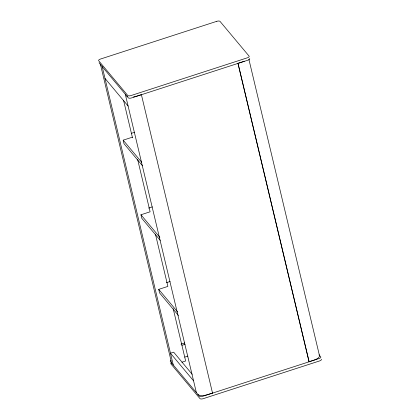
<?xml version="1.0" encoding="UTF-8"?>
<svg xmlns="http://www.w3.org/2000/svg" width="420" height="420" viewBox="0 0 420 420"><rect width="100%" height="100%" fill="white"/><g stroke="black" fill="none" stroke-linecap="round" stroke-linejoin="round"><path stroke-width="0.63" d="M131.45 133.298L134.563 132.284M142.501 165.79L124.021 143.708L123.176 140.17L132.337 137.198M148.601 208.1L152.339 206.887M160.272 240.392L141.792 218.311L140.947 214.772L150.108 211.801L137.655 159.516M166.373 282.702L170.111 281.489M178.463 315.494L159.563 292.908L158.718 289.369L167.885 286.398L155.426 234.113M180.989 344.148L184.727 342.935M181.954 345.303L185.073 344.295M184.769 357.1L187.882 356.087M181.939 362.203L185.656 361.001L173.197 308.716M212.483 393.057L207.527 394.663A7.938 3.176 -13.4 0 1 197.862 394.401M104.995 78.409L128.095 106.013M319.084 354.9L320.744 356.885A2.646 1.06 -13.4 0 1 319.011 358.58L202.629 396.333A2.646 1.06 -13.4 0 1 199.411 396.249L170.347 361.52A2.646 1.06 -13.4 0 1 170.94 360.344M123.176 140.17L141.655 162.251M140.947 214.772L159.847 237.358M158.718 289.369L177.618 311.955M192.166 374.262L173.68 352.181L170.462 353.22L193.562 380.825M248.892 59.32L319.526 355.814M238.019 63.389L309.11 361.793M212.536 393.12L141.393 94.652L136.437 96.259A7.938 3.176 -13.4 0 1 133.423 96.978M125.286 94.217L196.376 392.621M123.527 100.217L132.489 137.834M102.186 66.612L173.276 365.017M99.215 62.564A2.646 1.06 -13.4 0 0 99.257 63.116L128.321 97.844A2.646 1.06 -13.4 0 0 131.539 97.928L247.921 60.176A2.646 1.06 -13.4 0 0 249.653 58.48M171.108 363.011A2.646 1.06 -13.4 0 0 170.909 363.878L199.972 398.606A2.646 1.06 -13.4 0 0 203.191 398.69L319.573 360.938A2.646 1.06 -13.4 0 0 321.305 359.242M127.607 96.605A7.938 3.176 -13.4 0 1 126.777 95.996M171.785 363.237A7.938 3.176 -13.4 0 1 171.46 362.46L100.37 64.061A7.938 3.176 -13.4 0 0 100.695 64.832M319.2 355.036A7.938 3.176 -13.4 0 1 314.008 360.119L309.052 361.725L237.962 63.326L242.918 61.719A7.938 3.176 -13.4 0 0 244.325 61.194M216.809 21.31L100.427 59.062A2.646 1.06 -13.4 0 0 98.695 60.758L127.759 95.482A2.646 1.06 -13.4 0 0 130.977 95.571L247.359 57.813A2.646 1.06 -13.4 0 0 249.091 56.123L220.028 21.394A2.646 1.06 -13.4 0 0 216.809 21.31"/></g></svg>
